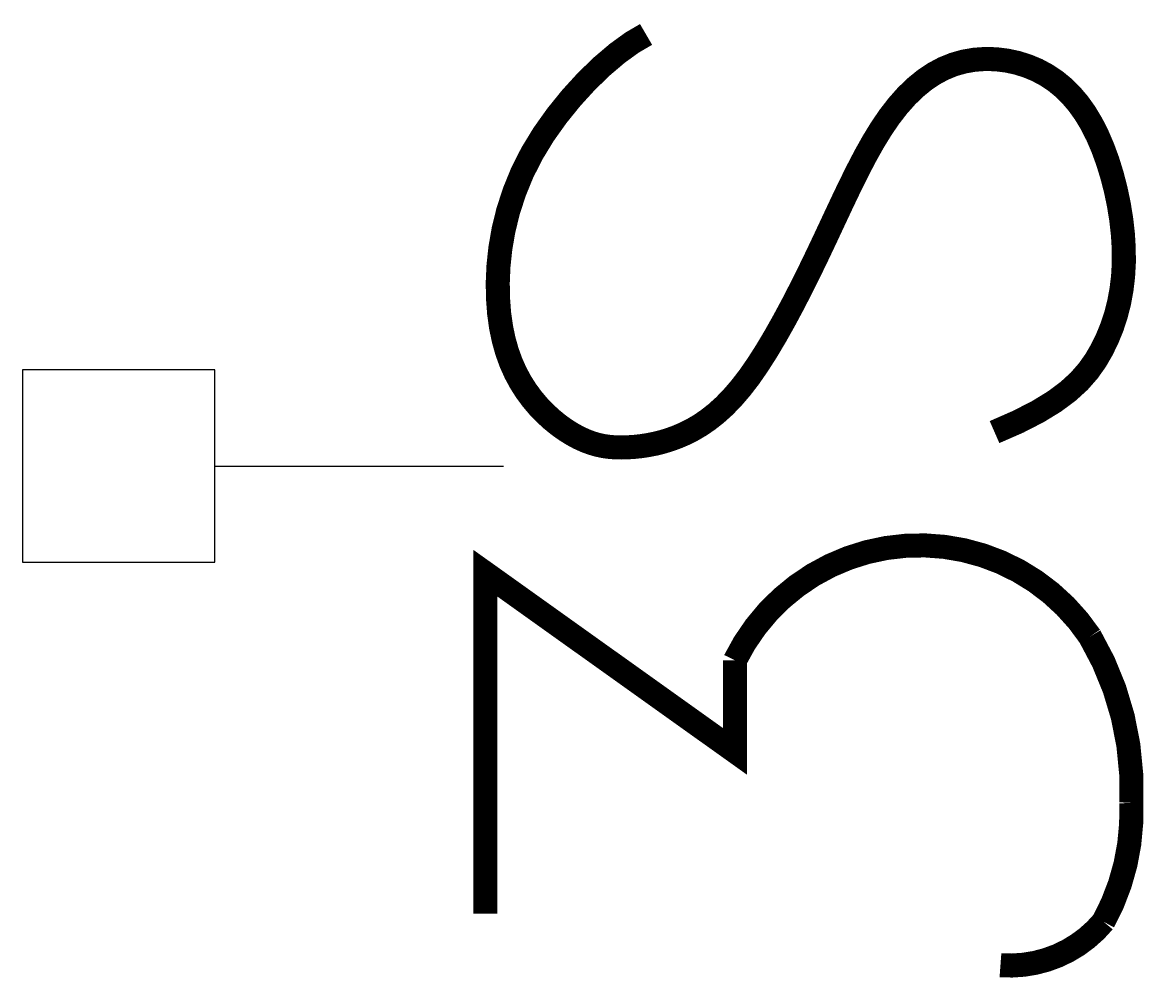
# Model space of a CAD drawing. Header units: millimetres. Extents: x -3105.728 to -3105.262, y 3756.254 to 3756.651.
import ezdxf

# ---------------------------------------------------------------- set-up
doc = ezdxf.new("R2010")
doc.units = ezdxf.units.MM
doc.header["$LTSCALE"] = 10
doc.layers.add('Ele_tomadas', color=2, linetype='Continuous')

msp = doc.modelspace()

# ---------------------------------------------------------------- linework, layer by layer
at = {"layer": 'Ele_tomadas', "color": 4}
msp.add_line((-3105.64765, 3756.46653), (-3105.52765, 3756.46653), dxfattribs=at)
at = {"layer": 'Ele_tomadas', "color": 1, "const_width": 0.01}
msp.add_lwpolyline([(-3105.46839, 3756.64594), (-3105.47417, 3756.64257), (-3105.48035, 3756.63809), (-3105.48675, 3756.63266), (-3105.49319, 3756.62642), (-3105.49949, 3756.61952), (-3105.50548, 3756.61212), (-3105.51099, 3756.60437), (-3105.51584, 3756.59641), (-3105.5199, 3756.58838), (-3105.52317, 3756.58036), (-3105.52574, 3756.57242), (-3105.52765, 3756.56462), (-3105.52896, 3756.55702), (-3105.52974, 3756.54969), (-3105.53004, 3756.54269), (-3105.52993, 3756.53609), (-3105.52946, 3756.52993), (-3105.52866, 3756.52421), (-3105.52755, 3756.5189), (-3105.52616, 3756.51398), (-3105.5245, 3756.50942), (-3105.5226, 3756.50519), (-3105.52048, 3756.50128), (-3105.51817, 3756.49766), (-3105.51568, 3756.4943), (-3105.51306, 3756.49121), (-3105.51033, 3756.48839), (-3105.50753, 3756.48583), (-3105.5047, 3756.48353), (-3105.50186, 3756.48151), (-3105.49905, 3756.47975), (-3105.49631, 3756.47827), (-3105.49365, 3756.47705), (-3105.49107, 3756.47609), (-3105.48855, 3756.47535), (-3105.48605, 3756.47481), (-3105.48355, 3756.47447), (-3105.48103, 3756.47428), (-3105.47848, 3756.47424), (-3105.47585, 3756.47432), (-3105.47314, 3756.4745), (-3105.47035, 3756.4748), (-3105.46748, 3756.47524), (-3105.46454, 3756.47582), (-3105.46154, 3756.47658), (-3105.45848, 3756.47752), (-3105.45538, 3756.47866), (-3105.45223, 3756.48002), (-3105.44906, 3756.48163), (-3105.44584, 3756.48352), (-3105.44259, 3756.48575), (-3105.43928, 3756.48835), (-3105.43593, 3756.49137), (-3105.43253, 3756.49487), (-3105.42907, 3756.49888), (-3105.42554, 3756.50345), (-3105.42196, 3756.50861), (-3105.41833, 3756.5143), (-3105.41467, 3756.52044), (-3105.41101, 3756.52694), (-3105.40737, 3756.53373), (-3105.40376, 3756.54074), (-3105.40022, 3756.54786), (-3105.39675, 3756.55504), (-3105.39337, 3756.56219), (-3105.39007, 3756.56925), (-3105.38682, 3756.57617), (-3105.3836, 3756.5829), (-3105.38039, 3756.58938), (-3105.37717, 3756.59556), (-3105.3739, 3756.60138), (-3105.37058, 3756.6068), (-3105.36718, 3756.61177), (-3105.36369, 3756.61628), (-3105.36011, 3756.62032), (-3105.35642, 3756.62389), (-3105.35261, 3756.627), (-3105.34869, 3756.62963), (-3105.34465, 3756.63179), (-3105.34047, 3756.63348), (-3105.33616, 3756.63469), (-3105.33175, 3756.63544), (-3105.3273, 3756.63574), (-3105.32283, 3756.63562), (-3105.31841, 3756.63507), (-3105.31406, 3756.63413), (-3105.30984, 3756.6328), (-3105.30579, 3756.63111), (-3105.30195, 3756.62905), (-3105.29831, 3756.62664), (-3105.29489, 3756.62385), (-3105.29167, 3756.62068), (-3105.28865, 3756.61712), (-3105.28583, 3756.61316), (-3105.2832, 3756.60879), (-3105.28077, 3756.604), (-3105.27853, 3756.59879), (-3105.2765, 3756.59324), (-3105.2747, 3756.58742), (-3105.27314, 3756.58139), (-3105.27185, 3756.57525), (-3105.27085, 3756.56907), (-3105.27016, 3756.56292), (-3105.26979, 3756.55688), (-3105.26977, 3756.55102), (-3105.27008, 3756.54534), (-3105.27074, 3756.53985), (-3105.27172, 3756.53453), (-3105.27303, 3756.52939), (-3105.27466, 3756.52441), (-3105.27662, 3756.5196), (-3105.27888, 3756.51494), (-3105.28148, 3756.51044), (-3105.28458, 3756.50607), (-3105.28834, 3756.50178), (-3105.29296, 3756.49756), (-3105.2986, 3756.49337), (-3105.30546, 3756.48917), (-3105.3137, 3756.48494), (-3105.32352, 3756.48064)], dxfattribs=at)
at = {"layer": 'Ele_tomadas', "color": 3}
msp.add_lwpolyline([(-3105.72765, 3756.42653), (-3105.64765, 3756.42653), (-3105.64765, 3756.50653), (-3105.72765, 3756.50653)], close=True, dxfattribs=at)
at = {"layer": 'Ele_tomadas', "color": 1, "const_width": 0.01}
msp.add_lwpolyline([(-3105.53519, 3756.28041), (-3105.53519, 3756.42198), (-3105.43142, 3756.3479), (-3105.43142, 3756.38576, -0.578151), (-3105.28384, 3756.39566, -0.14619), (-3105.2667, 3756.3265, -0.137263), (-3105.27823, 3756.27712, -0.241847), (-3105.32106, 3756.25901, -0.91732)], format="xyb", dxfattribs=at)

doc.saveas('drawing.dxf')
